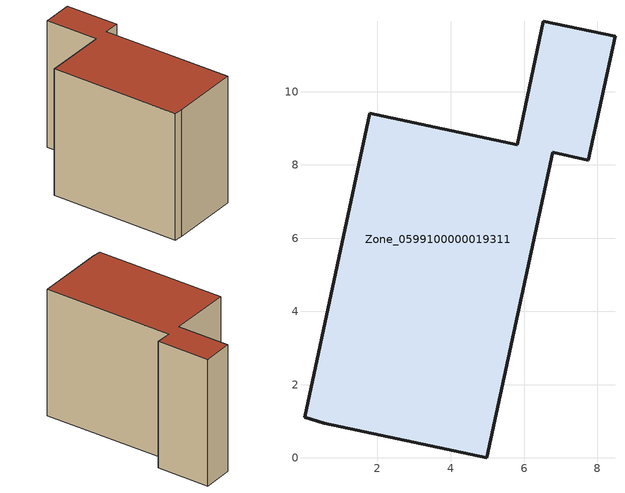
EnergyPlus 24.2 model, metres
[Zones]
Zone_0599100000019311
 floor ground (C_G): 5.81,8.55 6.53,11.93 8.48,11.51 7.76,8.13 6.78,8.34 4.98,0 0.55,0.95 0.01,1.11 1.79,9.41 z0
 wall outside (C_F): 7.76,8.13 8.48,11.51 6.53,11.93 5.81,8.55 1.79,9.41 0.01,1.11 0.55,0.95 4.98,0 6.78,8.34 7.76,8.13 z0:8.41
 roof outside (C_R): 0.55,0.95 4.98,0 6.78,8.34 7.76,8.13 8.48,11.51 6.53,11.93 5.81,8.55 1.79,9.41 0.01,1.11 z8.41
[BUILDING]
Pand.0599100000019311: North Axis=0; Terrain=City; Loads Convergence Tolerance Value=0.04; Temperature Convergence Tolerance Value=0.4; Solar Distribution=FullExterior; Maximum Number of Warmup Days=25; Minimum Number of Warmup Days=1
[Site:Location]
Rotterdam.The.Hague.AP_ZH_NLD Design_Conditions: Latitude=51.96; Longitude=4.45; Time Zone=1; Elevation=-4.5
[SITE:GROUNDTEMPERATURE:BUILDINGSURFACE]
18, 18, 18, 18, 18, 18, 18, 18, 18, 18, 18, 18
[MATERIAL] Thermal Absorptance=0.9; Solar Absorptance=0.7; Visible Absorptance=0.7
Name | Roughness | Thickness | Conductivity | Density | Specific Heat
G.TI.1975-1991 | MediumSmooth | 0.15 | 0.288461 | 540 | 1210
F.TI.1975-1991 | Rough | 0.3 | 0.230769 | 1920 | 840
R.TI.1975-1991 | MediumRough | 0.2 | 0.153846 | 1500 | 1000
[CONSTRUCTION]
C_G: G.TI.1975-1991
C_F: F.TI.1975-1991
C_R: R.TI.1975-1991
[ZONE]
Zone_0599100000019311: Type=1; Multiplier=1; Ceiling Height=Autocalculate; Volume=Autocalculate; Floor Area=autocalculate; Part of Total Floor Area=Yes
[ZONEINFILTRATION:DESIGNFLOWRATE]
Infil_Zone_0599100000019311: Zone or ZoneList or Space or SpaceList=Zone_0599100000019311; Schedule=AlwaysOn; Design Flow Rate Calculation Method=Flow/Area; Flow Rate per Floor Area=0.003; Constant Term Coefficient=1; Temperature Term Coefficient=0; Velocity Term Coefficient=0; Velocity Squared Term Coefficient=0
[HVACTEMPLATE:ZONE:IDEALLOADSAIRSYSTEM]
Zone_0599100000019311: Maximum Heating Supply Air Temperature=50; Minimum Cooling Supply Air Temperature=13; Maximum Heating Supply Air Humidity Ratio=0.0156; Minimum Cooling Supply Air Humidity Ratio=0.0077; Heating Limit=NoLimit; Cooling Limit=NoLimit; Dehumidification Control Type=ConstantSensibleHeatRatio; Cooling Sensible Heat Ratio=0.7; Dehumidification Setpoint=60; Humidification Control Type=None; Humidification Setpoint=30; Outdoor Air Method=None; Outdoor Air Flow Rate per Person=0.00944; Outdoor Air Flow Rate per Zone Floor Area=0; Outdoor Air Flow Rate per Zone=0; Demand Controlled Ventilation Type=None; Outdoor Air Economizer Type=NoEconomizer; Heat Recovery Type=None; Sensible Heat Recovery Effectiveness=0.7; Latent Heat Recovery Effectiveness=0.65
[ZONECONTROL:THERMOSTAT]
ThermostatControl_Zone_0599100000019311: Zone or ZoneList=Zone_0599100000019311; Control Type Schedule=DualSetpointControlType; Control 1=Thermostat_Zone_0599100000019311; Temperature Difference Between Cutout And Setpoint=0
[THERMOSTATSETPOINT:DUALSETPOINT]
Thermostat_Zone_0599100000019311: Heating Setpoint Temperature Schedule=HeatingSetpoint_Zone_0599100000019311; Cooling Setpoint Temperature Schedule=CoolingSetpoint_Zone_0599100000019311
[SCHEDULE:COMPACT]
HeatingSetpoint_Zone_0599100000019311: Through: 12/31, For: AllDays, Until: 24:00, 21
CoolingSetpoint_Zone_0599100000019311: Through: 12/31, For: AllDays, Until: 24:00, 24
DualSetpointControlType: Through: 12/31, For: AllDays, Until: 24:00, 4
AlwaysOn: Through: 12/31, For: AllDays, Until: 24:00, 1
